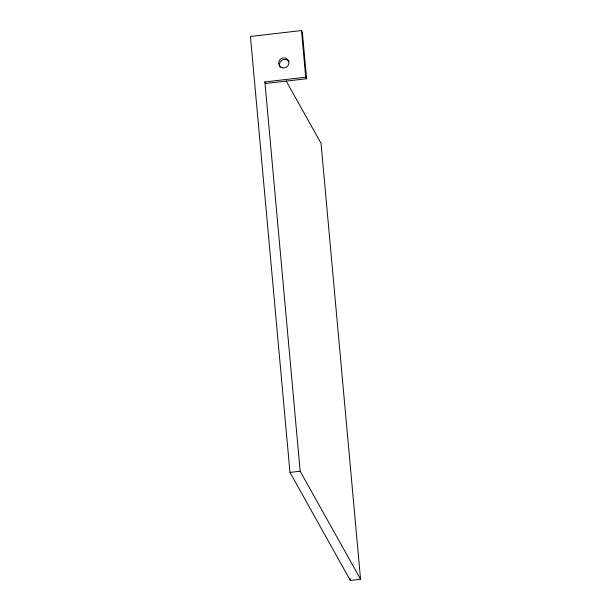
<?xml version="1.0" encoding="UTF-8"?>
<svg xmlns="http://www.w3.org/2000/svg" width="611" height="611" viewBox="0 0 611 611"><rect width="100%" height="100%" fill="white"/><g stroke="black" fill="none" stroke-linecap="round" stroke-linejoin="round"><path stroke-width="0.92" d="M306.585 78.75L305.714 77.207L264.884 81.935L265.747 83.478L306.585 78.75L302.353 32.093L301.49 30.55L250.441 36.461L289.965 472.402L350.347 580.45L360.559 579.266L321.035 143.325L286.162 80.919M289.965 472.402L300.169 471.226L360.559 579.266M301.49 30.55L305.714 77.207M350.172 578.548L350.347 580.45M264.884 81.935L300.169 471.226M280.273 67.195A5.163 4.995 -29.2 0 1 281.992 60.229A5.163 4.995 -29.2 0 1 289.034 61.711M282.58 67.829A5.163 4.995 -29.2 0 0 288.705 61.352A5.163 4.995 -29.2 0 0 280.082 59.534A5.163 4.995 -29.2 0 0 282.58 67.829"/></g></svg>
